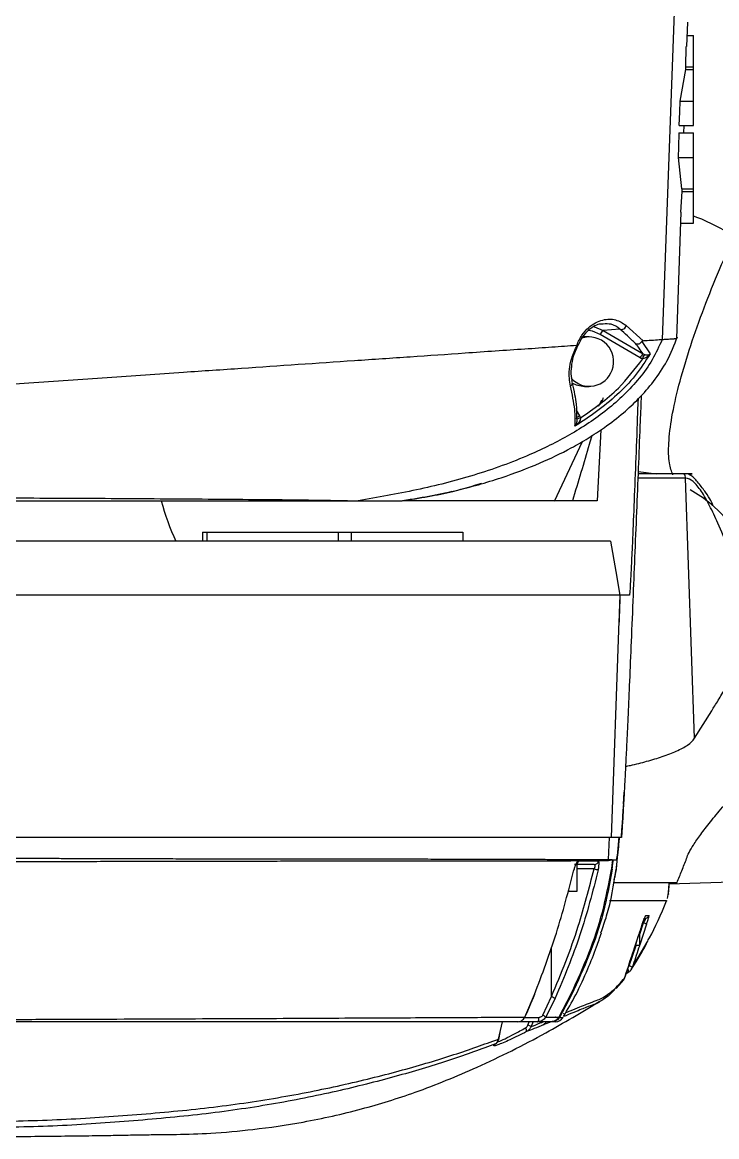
# Model space of a CAD drawing. Header units: millimetres. Extents: x -13464 to 9471, y -517 to 17126.
# Drawn here: x 6795.3 to 6872.7, y 12385.2 to 12509.3 of the extents above; entities that cross this region are included whole.
import ezdxf

# ---------------------------------------------------------------- set-up
doc = ezdxf.new("R2010")
doc.units = ezdxf.units.MM

msp = doc.modelspace()

# ---------------------------------------------------------------- linework, layer by layer
at = {"color": 7, "linetype": 'Continuous', "lineweight": 25}
for p, q in [((6869.34, 12506.6), (6869.44, 12509.29)), ((6869.29, 12507.82), (6870.06, 12507.82)), ((6870.06, 12504.31), (6870.06, 12507.82)), ((6869.24, 12504.31), (6869.27, 12506.6)), ((6869.23, 12504.02), (6869.24, 12504.31)), ((6869.24, 12504.31), (6870.06, 12504.31)), ((6870.06, 12504.02), (6870.06, 12504.31)), ((6868.58, 12500.51), (6869.22, 12504.02)), ((6869.22, 12504.02), (6870.06, 12504.02)), ((6870.06, 12500.51), (6870.06, 12504.02)), ((6868.58, 12500.51), (6870.06, 12500.51)), ((6870.06, 12497.79), (6870.06, 12500.51)), ((6868.46, 12496.96), (6870.06, 12496.96)), ((6868.49, 12497.79), (6870.06, 12497.79)), ((6869, 12496.96), (6869.03, 12497.79)), ((6870.06, 12494.24), (6870.06, 12496.96)), ((6868.36, 12494.24), (6868.75, 12490.73)), ((6868.36, 12494.24), (6870.06, 12494.24)), ((6870.06, 12490.73), (6870.06, 12494.24)), ((6868.76, 12490.44), (6868.63, 12488.15)), ((6868.75, 12490.73), (6870.06, 12490.73)), ((6868.77, 12490.73), (6868.76, 12490.44)), ((6868.76, 12490.44), (6870.06, 12490.44)), ((6870.06, 12490.44), (6870.06, 12490.73)), ((6870.06, 12486.92), (6870.06, 12490.44)), ((6868.21, 12474.08), (6868.7, 12488.15)), ((6868.65, 12486.92), (6870.06, 12486.92)), ((6862.57, 12475.54), (6864.46, 12473.83)), ((6864.13, 12471.93), (6859.68, 12474.54)), ((6861.87, 12475.13), (6860.01, 12474.97)), ((6860.01, 12474.97), (6864.46, 12472.36)), ((6858.47, 12474.25), (6857.95, 12474.25)), ((6864.31, 12473.74), (6865.25, 12472.38)), ((6864.46, 12472.36), (6864.61, 12472.3)), ((6857.95, 12468.75), (6858.47, 12468.75)), ((6859.62, 12466.72), (6859.86, 12467.24)), ((6857.03, 12466.11), (6857.39, 12465.47)), ((6857.06, 12465.24), (6857.05, 12465.23)), ((6857.1, 12465.09), (6857.05, 12465.22)), ((6859.76, 12463.91), (6859.34, 12456)), ((6854.61, 12455.98), (6857.71, 12462.61)), ((6863.91, 12459.28), (6865.97, 12459)), ((6869.18, 12458.54), (6864, 12458.54)), ((6869.05, 12459), (6864.01, 12459)), ((6870.19, 12429.56), (6869.18, 12458.54)), ((6671.05, 12456), (6832.74, 12456)), ((6815.41, 12452.5), (6815.41, 12451.5)), ((6815.41, 12452.5), (6815.88, 12452.5)), ((6815.88, 12452.5), (6815.88, 12451.5)), ((6815.88, 12452.5), (6830.53, 12452.5)), ((6830.53, 12452.5), (6830.53, 12451.5)), ((6830.53, 12452.5), (6831.96, 12452.5)), ((6831.96, 12452.5), (6831.96, 12451.5)), ((6831.96, 12452.5), (6844.38, 12452.5)), ((6844.38, 12452.5), (6844.38, 12451.5)), ((6844.38, 12452.5), (6844.39, 12452.5)), ((6844.39, 12452.5), (6844.39, 12451.5)), ((6860.84, 12451.5), (6717.85, 12451.5)), ((6861.89, 12445.5), (6717.36, 12445.5)), ((6861.89, 12445.5), (6861.82, 12443.5)), ((6861.84, 12443.5), (6861.91, 12445.5)), ((6862.15, 12445.5), (6861.9, 12445.54)), ((6862.15, 12445.5), (6861.91, 12445.5)), ((6862.94, 12445.5), (6862.15, 12445.5)), ((6861.84, 12443.5), (6861.82, 12443.5)), ((6860.96, 12418.5), (6861.8, 12442.65)), ((6870.19, 12429.56), (6872.1, 12432.62)), ((6862.29, 12422.23), (6862.36, 12423.55)), ((6860.96, 12418.5), (6718.38, 12418.5)), ((6860.63, 12416.07), (6860.71, 12418.5)), ((6862.05, 12418.5), (6860.96, 12418.5)), ((6861.55, 12415.97), (6861.59, 12415.96)), ((6857.09, 12415.5), (6857.09, 12412.5)), ((6859.01, 12415.02), (6857.09, 12415.02)), ((6861.48, 12414.97), (6861.22, 12413.79)), ((6867.29, 12412.26), (6867.39, 12413.5)), ((6867.38, 12413.35), (6879.94, 12413.79)), ((6857.09, 12412.5), (6856.09, 12412.5)), ((6867.08, 12411.45), (6867.11, 12411.53)), ((6867.17, 12411.72), (6867.27, 12412.16)), ((6864.09, 12407.77), (6864.5, 12409.01)), ((6864.85, 12408.87), (6864.09, 12406.58)), ((6864.38, 12408.86), (6864.39, 12408.86)), ((6864.5, 12409.01), (6864.43, 12409.01)), ((6864.66, 12409.5), (6864.58, 12409.5)), ((6864.09, 12406.5), (6864.09, 12407.99)), ((6854.25, 12400.82), (6854.26, 12406.32)), ((6862.92, 12404.22), (6863.68, 12406.5)), ((6863.27, 12404.07), (6864.9, 12406.87)), ((6864.09, 12406.5), (6863.65, 12406.5)), ((6862.85, 12403.53), (6862.56, 12403.34)), ((6862.57, 12403.38), (6862.87, 12403.57)), ((6863.27, 12404.07), (6863.14, 12403.82)), ((6862.26, 12402.61), (6862.42, 12402.91)), ((6862.42, 12402.91), (6862.42, 12402.91)), ((6855.08, 12398.49), (6856.5, 12401.18)), ((6851.28, 12398.51), (6852.37, 12401.02)), ((6853.3, 12398.74), (6854.25, 12400.82)), ((6854.69, 12400.63), (6853.62, 12398.52)), ((6856.5, 12401), (6855.14, 12398.49)), ((6855.61, 12398.92), (6855.69, 12398.95)), ((6848.35, 12396.07), (6848.82, 12398)), ((6852.72, 12398), (6850.77, 12398)), ((6851.25, 12398.49), (6852.88, 12398.49)), ((6851.65, 12397.63), (6851.78, 12398)), ((6852.23, 12398.03), (6852, 12397.46)), ((6854.22, 12398), (6853.35, 12397.65)), ((6854.71, 12398), (6854.28, 12398)), ((6855.14, 12398.49), (6855.55, 12398.47)), ((6848.53, 12396.81), (6848.4, 12396.23))]:
    msp.add_line(p, q, dxfattribs=at)
at = {"color": 7, "linetype": 'Continuous', "lineweight": 25, "flags": 128}
for points in [[(6868.1, 12515.5), (6867.25, 12492.25), (6866.59, 12473.97)], [(6868.49, 12497.79), (6868.54, 12499.31), (6868.58, 12500.51)], [(6868.46, 12496.96), (6868.4, 12495.43), (6868.36, 12494.24)], [(6859.68, 12474.54), (6858.85, 12474.89), (6858.39, 12474.98)], [(6859.02, 12475.39), (6859.06, 12475.37), (6860.01, 12474.97)], [(6857.95, 12474.25), (6857.83, 12474.25), (6857.72, 12474.24)], [(6856.59, 12469.12), (6857.03, 12468.92), (6857.95, 12468.75)], [(6860.84, 12451.5), (6861.43, 12448.14), (6861.89, 12445.5)], [(6861.06, 12415.96), (6861.09, 12415.96), (6861.12, 12415.96)], [(6856.76, 12414.92), (6856.78, 12414.92), (6856.79, 12414.93)], [(6861.46, 12414.97), (6861.47, 12414.97), (6861.48, 12414.97)], [(6862.87, 12403.57), (6862.87, 12403.57), (6862.87, 12403.54), (6862.85, 12403.53)], [(6852.37, 12401.02), (6852.39, 12401.03), (6852.4, 12401.04), (6852.4, 12401.06)], [(6852.72, 12398), (6852.75, 12398.01), (6852.78, 12398.04), (6852.8, 12398.08), (6852.83, 12398.14), (6852.85, 12398.22), (6852.86, 12398.3), (6852.87, 12398.39), (6852.88, 12398.49)], [(6848.35, 12396.07), (6848.38, 12396.08), (6848.4, 12396.1), (6848.41, 12396.12), (6848.42, 12396.14), (6848.43, 12396.16), (6848.43, 12396.18), (6848.42, 12396.21), (6848.4, 12396.23)]]:
    msp.add_lwpolyline(points, dxfattribs=at)
at = {"color": 7, "linetype": 'Continuous', "lineweight": 25}
for centre, radius, start, end in [((6862.06, 12475.61), 0.52, 248.8253, 352.3609), ((6860.78, 12474.04), 1.21, 129.4885, 155.6346), ((6858.46, 12471.52), 2.73, 339.5437, 108.2856), ((6865.23, 12471.43), 1.21, 129.4885, 155.6346), ((6865.53, 12471.65), 1.13, 144.8112, 171.4145), ((6858.48, 12471.45), 2.69, 221.6905, 340.7548), ((6856.15, 12469.16), 0.441, 300.9615, 32.0267), ((6857.05, 12465.23), 0.00787, 219.5643, 275.1081), ((6858.27, 12463.81), 1.87, 117.7242, 130.0793), ((6857.83, 12463.69), 1.58, 102.3645, 117.5193), ((6868.18, 12458.5), 1, 1.9915, 29.9345), ((6840.1, 12464.09), 30.38, 195.4399, 204.478), ((6859.63, 12416.1), 1, 350.721, 357.996), ((6859.63, 12416.1), 1, 350.7235, 357.9953), ((6860.62, 12416), 0.5, 326.1061, 355.3499), ((6856.79, 12415.99), 0.494, 292.4528, 349.2429), ((6860.28, 12420.54), 5.67, 257.0043, 261.8579), ((6859.02, 12416), 0.494, 270.3418, 349.8687), ((6861.46, 12419.13), 4.17, 262.8436, 264.0354), ((6864.66, 12410), 0.5, 270.0141, 341.8887), ((6864.12, 12407.63), 1.43, 59.4598, 74.5395), ((6861.99, 12403.39), 0.904, 11.4714, 33.1103), ((6862.54, 12402.83), 1.44, 59.5724, 74.5134), ((6857.37, 12407.41), 7.29, 244.6787, 248.428), ((6856.42, 12400.96), 0.0825, 24.0674, 63.5551), ((6851.27, 12398.58), 0.0644, 285.129, 355.955), ((6852.55, 12397.36), 1.58, 47.604, 61.7233), ((6850.8, 12396.94), 0.694, 356.4782, 34.1728), ((6850.03, 12393.88), 4.09, 61.2227, 66.6504), ((6852.91, 12398.39), 0.865, 300.4039, 333.2681), ((6854.71, 12399), 1, 270.0002, 327.9021), ((6847.86, 12395.95), 0.436, 294.8636, 324.5738)]:
    msp.add_arc(centre, radius, start, end, dxfattribs=at)
for points, knots in [([(6870.06, 12417.68), (6870.31, 12418.06), (6870.83, 12418.82), (6871.94, 12420.24), (6873.26, 12421.85), (6875.3, 12424.26), (6878.23, 12427.7), (6882.09, 12432.4), (6886.08, 12437.56), (6890.03, 12443.08), (6893.82, 12448.92), (6897.79, 12455.69), (6901.73, 12463.45), (6905.36, 12472.21), (6908.32, 12481.23), (6910.58, 12490.49), (6912.18, 12499.93), (6912.63, 12506.3), (6912.86, 12509.48)], [0, 0, 0, 0, 0.030675, 0.061603, 0.092632, 0.123637, 0.185799, 0.247678, 0.310101, 0.372379, 0.434563, 0.497177, 0.581003, 0.664379, 0.747722, 0.831593, 0.915801, 1, 1, 1, 1]), ([(6870.06, 12487.72), (6870.18, 12487.68), (6871.78, 12487.13), (6873.26, 12486.27), (6874.62, 12485.47)], [0, 0, 0, 0, 0.074268, 1, 1, 1, 1]), ([(6867.79, 12458.89), (6867.64, 12459.29), (6867.3, 12460.17), (6867.27, 12462.36), (6867.61, 12465.26), (6868.39, 12468.77), (6869.54, 12472.7), (6871, 12476.89), (6872.69, 12481.17), (6873.98, 12484.06), (6874.62, 12485.47)], [0, 0, 0, 0, 0.111281, 0.240311, 0.371937, 0.504409, 0.633582, 0.760164, 0.882696, 1, 1, 1, 1]), ([(6857.08, 12473.33), (6857.26, 12473.72), (6857.62, 12474.51), (6858.64, 12475.6), (6860, 12476.27), (6861.45, 12476.27), (6862.2, 12475.78), (6862.57, 12475.54)], [0, 0, 0, 0, 0.124592, 0.24999, 0.50011, 0.750751, 1, 1, 1, 1]), ([(6860.02, 12475.68), (6859.93, 12475.69), (6859.45, 12475.72), (6858.61, 12475.25), (6857.71, 12474.34), (6857.37, 12473.63), (6857.21, 12473.3)], [0, 0, 0, 0, 0.107521, 0.552336, 0.787437, 1, 1, 1, 1]), ([(6861.87, 12475.13), (6861.57, 12475.35), (6861.05, 12475.75), (6860.33, 12475.7), (6860.02, 12475.68)], [0, 0, 0, 0, 0.567847, 1, 1, 1, 1]), ([(6837.65, 12456), (6839.63, 12456.35), (6843.46, 12457.02), (6848.49, 12458.45), (6852.75, 12460.05), (6855.92, 12461.56), (6858.33, 12462.95), (6860.32, 12464.26), (6862.21, 12465.71), (6864.05, 12467.41), (6865.7, 12469.32), (6867.25, 12471.6), (6867.93, 12473.36), (6868.29, 12474.28)], [0, 0, 0, 0, 0.159058, 0.308267, 0.439129, 0.546222, 0.603384, 0.659054, 0.727536, 0.78665, 0.851805, 0.922756, 1, 1, 1, 1]), ([(6863.63, 12473.52), (6863.34, 12473.8), (6862.82, 12474.3), (6862.16, 12474.88), (6861.87, 12475.13)], [0, 0, 0, 0, 0.55994, 1, 1, 1, 1]), ([(6866.59, 12473.97), (6866.24, 12473.21), (6865.55, 12471.68), (6863.58, 12468.95), (6860.53, 12466.03), (6856.35, 12463.27), (6851.38, 12460.82), (6845.67, 12458.77), (6839.25, 12457.14), (6834.91, 12456.38), (6832.74, 12456)], [0, 0, 0, 0, 0.062565, 0.12494, 0.250447, 0.376767, 0.500644, 0.66716, 0.833675, 1, 1, 1, 1]), ([(6844.64, 12472.48), (6846.9, 12472.63), (6850.29, 12472.86), (6854.38, 12473.14), (6856.17, 12473.27), (6857.07, 12473.33)], [0, 0, 0, 0, 0.500253, 0.749373, 1, 1, 1, 1]), ([(6856.38, 12468.78), (6856.29, 12469.35), (6856.15, 12470.21), (6856.43, 12471.64), (6856.75, 12472.57), (6857.01, 12473.08), (6857.14, 12473.33)], [0, 0, 0, 0, 0.495324, 0.746824, 0.873583, 1, 1, 1, 1]), ([(6857.21, 12473.3), (6857.07, 12473), (6856.74, 12472.34), (6856.62, 12471.8), (6856.55, 12471.5)], [0, 0, 0, 0, 0.449505, 1, 1, 1, 1]), ([(6857.14, 12473.33), (6857.13, 12473.33), (6857.11, 12473.33), (6857.09, 12473.33), (6857.07, 12473.33)], [0, 0, 0, 0, 0.499983, 1, 1, 1, 1]), ([(6857.14, 12473.33), (6857.16, 12473.32), (6857.22, 12473.29), (6857.22, 12473.3), (6857.21, 12473.3)], [0, 0, 0, 0, 0.426447, 1, 1, 1, 1]), ([(6863.63, 12473.52), (6863.69, 12473.5), (6863.78, 12473.47), (6863.91, 12473.47), (6864.04, 12473.5), (6864.16, 12473.56), (6864.25, 12473.65), (6864.29, 12473.71), (6864.31, 12473.74)], [0, 0, 0, 0, 0.2323696, 0.3629107, 0.5002557, 0.7366574, 0.8666548, 1, 1, 1, 1]), ([(6864.46, 12472.36), (6864.33, 12472.57), (6864.1, 12472.93), (6863.78, 12473.34), (6863.63, 12473.52)], [0, 0, 0, 0, 0.559985, 1, 1, 1, 1]), ([(6864.46, 12473.83), (6864.44, 12473.83), (6864.41, 12473.83), (6864.36, 12473.81), (6864.33, 12473.78), (6864.31, 12473.76), (6864.31, 12473.75), (6864.31, 12473.74)], [0, 0, 0, 0, 0.500171, 0.814223, 0.917704, 0.960342, 1, 1, 1, 1]), ([(6864.46, 12473.83), (6864.53, 12473.84), (6864.69, 12473.85), (6864.83, 12473.86), (6864.9, 12473.86)], [0, 0, 0, 0, 0.497468, 1, 1, 1, 1]), ([(6864.9, 12473.86), (6865.24, 12473.88), (6865.9, 12473.93), (6866.36, 12473.96), (6866.59, 12473.97)], [0, 0, 0, 0, 0.500076, 1, 1, 1, 1]), ([(6866.59, 12473.97), (6866.68, 12473.98), (6866.88, 12473.99), (6867.17, 12474.01), (6867.43, 12474.02), (6867.67, 12474.04), (6867.84, 12474.05), (6867.99, 12474.07), (6868.12, 12474.08), (6868.21, 12474.08), (6868.22, 12474.08), (6868.22, 12474.08)], [0, 0, 0, 0, 0.073043, 0.172425, 0.297589, 0.383818, 0.505426, 0.594806, 0.727774, 0.892247, 1, 1, 1, 1]), ([(6819.76, 12470.77), (6823.96, 12471.06), (6830.26, 12471.49), (6838.54, 12472.05), (6842.61, 12472.33), (6844.64, 12472.48)], [0, 0, 0, 0, 0.500607, 0.7518186, 1, 1, 1, 1]), ([(6865.25, 12472.38), (6864.72, 12471.55), (6863.66, 12469.89), (6861.59, 12467.78), (6859.33, 12465.9), (6857.69, 12464.84), (6856.88, 12464.32)], [0, 0, 0, 0, 0.2487491, 0.5013136, 0.7518418, 1, 1, 1, 1]), ([(6857.49, 12465.23), (6858.97, 12466.27), (6861.61, 12468.11), (6863.56, 12470.68), (6864.42, 12471.81)], [0, 0, 0, 0, 0.560009, 1, 1, 1, 1]), ([(6864.42, 12471.81), (6864.36, 12471.83), (6864.26, 12471.86), (6864.17, 12471.91), (6864.13, 12471.93)], [0, 0, 0, 0, 0.559703, 1, 1, 1, 1]), ([(6865.25, 12472.38), (6865.14, 12472.24), (6864.97, 12472.05), (6864.67, 12471.86), (6864.5, 12471.83), (6864.42, 12471.81)], [0, 0, 0, 0, 0.53033, 0.779711, 1, 1, 1, 1]), ([(6864.61, 12472.3), (6864.65, 12472.29), (6864.72, 12472.27), (6864.85, 12472.26), (6865.06, 12472.27), (6865.17, 12472.33), (6865.25, 12472.38)], [0, 0, 0, 0, 0.10439, 0.218706, 0.466926, 1, 1, 1, 1]), ([(6813.29, 12470.33), (6814.37, 12470.41), (6816.55, 12470.55), (6818.69, 12470.7), (6819.76, 12470.77)], [0, 0, 0, 0, 0.499328, 1, 1, 1, 1]), ([(6856.55, 12471.5), (6856.5, 12471.13), (6856.37, 12470.31), (6856.47, 12469.72), (6856.52, 12469.39)], [0, 0, 0, 0, 0.444418, 1, 1, 1, 1]), ([(6796.09, 12469.16), (6799.01, 12469.35), (6804.84, 12469.75), (6810.47, 12470.14), (6813.29, 12470.33)], [0, 0, 0, 0, 0.500102, 1, 1, 1, 1]), ([(6779.11, 12467.99), (6781.99, 12468.19), (6787.69, 12468.57), (6793.31, 12468.96), (6796.09, 12469.16)], [0, 0, 0, 0, 0.503707, 1, 1, 1, 1]), ([(6856.88, 12464.32), (6856.9, 12464.89), (6856.96, 12466.03), (6856.57, 12467.86), (6856.38, 12468.78)], [0, 0, 0, 0, 0.498548, 1, 1, 1, 1]), ([(6856.58, 12469.08), (6856.76, 12468.25), (6857.09, 12466.7), (6857.06, 12465.69), (6857.05, 12465.22)], [0, 0, 0, 0, 0.528236, 1, 1, 1, 1]), ([(6859.5, 12466.54), (6859.67, 12466.76), (6859.93, 12467.1), (6860.02, 12467.42), (6860.05, 12467.52)], [0, 0, 0, 0, 0.663134, 1, 1, 1, 1]), ([(6863.9, 12467.33), (6863.86, 12466.42), (6863.77, 12463.72), (6863.6, 12459.42), (6863.41, 12454.71), (6863.26, 12451.03), (6863.13, 12448.39), (6863.04, 12446.7), (6862.98, 12445.69), (6862.95, 12445.56), (6862.94, 12445.5)], [0, 0, 0, 0, 0.071565, 0.214461, 0.365634, 0.522081, 0.646089, 0.768479, 0.887059, 1, 1, 1, 1]), ([(6864.26, 12467.74), (6864.22, 12466.8), (6864.12, 12464.49), (6863.95, 12460.27), (6863.75, 12455.37), (6863.55, 12450.37), (6863.42, 12447.11), (6863.35, 12445.5)], [0, 0, 0, 0, 0.147305, 0.360923, 0.571834, 0.789099, 1, 1, 1, 1]), ([(6857.49, 12465.23), (6857.49, 12465.19), (6857.49, 12465.11), (6857.43, 12464.94), (6857.25, 12464.64), (6857.03, 12464.45), (6856.88, 12464.32)], [0, 0, 0, 0, 0.102319, 0.215669, 0.46396, 1, 1, 1, 1]), ([(6856.88, 12464.32), (6856.95, 12464.42), (6857.07, 12464.57), (6857.11, 12464.8), (6857.12, 12464.87)], [0, 0, 0, 0, 0.684127, 1, 1, 1, 1]), ([(6857.12, 12464.87), (6857.12, 12464.91), (6857.13, 12464.98), (6857.11, 12465.06), (6857.1, 12465.09)], [0, 0, 0, 0, 0.525705, 1, 1, 1, 1]), ([(6857.39, 12465.47), (6857.42, 12465.43), (6857.46, 12465.35), (6857.48, 12465.27), (6857.49, 12465.23)], [0, 0, 0, 0, 0.559795, 1, 1, 1, 1]), ([(6858.76, 12463.26), (6858.67, 12462.93), (6857.97, 12460.55), (6857.23, 12458.11), (6856.6, 12456)], [0, 0, 0, 0, 0.137281, 1, 1, 1, 1]), ([(6869.52, 12459), (6869.58, 12459), (6869.84, 12459), (6869.99, 12459), (6869.82, 12459), (6869.31, 12459), (6869.05, 12459)], [0, 0, 0, 0, 0.076542, 0.384357, 0.692176, 1, 1, 1, 1]), ([(6877.48, 12444.45), (6877.1, 12444.88), (6876.33, 12445.74), (6875.16, 12448.1), (6873.98, 12450.78), (6872.88, 12453.35), (6871.87, 12455.51), (6870.95, 12457.13), (6870.05, 12458.29), (6869.47, 12458.46), (6869.18, 12458.54)], [0, 0, 0, 0, 0.139374, 0.279545, 0.420282, 0.561116, 0.671506, 0.781457, 0.890912, 1, 1, 1, 1]), ([(6872.24, 12455.51), (6872.24, 12455.52), (6872.24, 12455.56), (6872.15, 12455.75), (6871.94, 12456.14), (6871.47, 12456.9), (6870.69, 12457.94), (6870, 12458.71), (6869.6, 12458.94), (6869.52, 12458.99)], [0, 0, 0, 0, 0.079892, 0.175265, 0.28027, 0.524967, 0.747412, 0.947027, 1, 1, 1, 1]), ([(6837.65, 12456), (6839.59, 12456.32), (6842.81, 12456.83), (6845.46, 12457.65), (6846.51, 12457.98)], [0, 0, 0, 0, 0.6037533, 1, 1, 1, 1]), ([(6843.18, 12457.03), (6842.48, 12456.87), (6840.76, 12456.48), (6838.83, 12456.18), (6837.68, 12456)], [0, 0, 0, 0, 0.408004, 1, 1, 1, 1]), ([(6877.48, 12444.45), (6877.42, 12445.16), (6877.3, 12446.6), (6876.74, 12448.69), (6875.92, 12450.68), (6874.46, 12453.17), (6872.41, 12455.57), (6870.49, 12456.74), (6869.69, 12457.22)], [0, 0, 0, 0, 0.12403, 0.249729, 0.380438, 0.515594, 0.798933, 1, 1, 1, 1]), ([(6791.84, 12456.34), (6793.67, 12456.33), (6797.53, 12456.32), (6803.13, 12456.29), (6808.7, 12456.26), (6814.07, 12456.22), (6819.3, 12456.18), (6823.86, 12456.14), (6827.54, 12456.1), (6830.45, 12456.05), (6831.96, 12456.02), (6832.74, 12456)], [0, 0, 0, 0, 0.118104, 0.248364, 0.373075, 0.498415, 0.623653, 0.74875, 0.837932, 0.916819, 1, 1, 1, 1]), ([(6832.74, 12456), (6833.58, 12456), (6835.23, 12456), (6836.61, 12456), (6837.4, 12456), (6837.57, 12456), (6837.65, 12456)], [0, 0, 0, 0, 0.288567, 0.566743, 0.783153, 1, 1, 1, 1]), ([(6854.57, 12456), (6854.53, 12456), (6854.44, 12456), (6853.09, 12456), (6850.71, 12456), (6847.29, 12456), (6843.01, 12456), (6839.46, 12456), (6837.68, 12456)], [0, 0, 0, 0, 0.148156, 0.317765, 0.488268, 0.65833, 0.828424, 1, 1, 1, 1]), ([(6856.6, 12456), (6856.35, 12456), (6855.84, 12456), (6855.17, 12456), (6854.81, 12456), (6854.66, 12456), (6854.65, 12456), (6854.65, 12456)], [0, 0, 0, 0, 0.284992, 0.569402, 0.853805, 0.997357, 1, 1, 1, 1]), ([(6859.34, 12456), (6859.3, 12456), (6859.2, 12456), (6858.47, 12456), (6857.55, 12456), (6856.91, 12456), (6856.6, 12456)], [0, 0, 0, 0, 0.271442, 0.562157, 0.788601, 1, 1, 1, 1]), ([(6863.35, 12445.5), (6863.28, 12443.76), (6863.14, 12440.39), (6862.95, 12435.96), (6862.79, 12432.24), (6862.65, 12429.25), (6862.53, 12426.8), (6862.43, 12424.85), (6862.35, 12423.27), (6862.28, 12422.04), (6862.22, 12421), (6862.16, 12420.09), (6862.12, 12419.44), (6862.09, 12419.01), (6862.07, 12418.75), (6862.05, 12418.58), (6862.05, 12418.5)], [0, 0, 0, 0, 0.117408, 0.226985, 0.32927, 0.425187, 0.508406, 0.594146, 0.667498, 0.733671, 0.795618, 0.859616, 0.925735, 0.950511, 0.975265, 1, 1, 1, 1]), ([(6861.82, 12443.5), (6861.82, 12443.41), (6861.81, 12443.24), (6861.81, 12442.99), (6861.8, 12442.79), (6861.8, 12442.69), (6861.8, 12442.65)], [0, 0, 0, 0, 0.262056, 0.516073, 0.762052, 1, 1, 1, 1]), ([(6861.8, 12442.5), (6861.8, 12442.52), (6861.8, 12442.56), (6861.81, 12442.83), (6861.83, 12443.16), (6861.84, 12443.39), (6861.84, 12443.5)], [0, 0, 0, 0, 0.270182, 0.562339, 0.789687, 1, 1, 1, 1]), ([(6861.8, 12442.65), (6861.8, 12442.6), (6861.8, 12442.52), (6861.8, 12442.51), (6861.8, 12442.5)], [0, 0, 0, 0, 0.560005, 1, 1, 1, 1]), ([(6872.1, 12432.62), (6872.21, 12432.81), (6872.46, 12433.2), (6872.84, 12433.81), (6873.25, 12434.48), (6873.71, 12435.21), (6874.19, 12435.99), (6874.73, 12436.86), (6875.21, 12437.64), (6875.61, 12438.27), (6875.87, 12438.68), (6876.07, 12439), (6876.28, 12439.31), (6876.78, 12440.01), (6877.22, 12440.74), (6877.58, 12441.32)], [0, 0, 0, 0, 0.063614, 0.13347, 0.209569, 0.29191, 0.380493, 0.475318, 0.586615, 0.645182, 0.69241, 0.728297, 0.757118, 0.806395, 1, 1, 1, 1]), ([(6862.51, 12426.43), (6862.69, 12426.47), (6863.54, 12426.65), (6864.97, 12427.02), (6866.72, 12427.55), (6868.28, 12428.15), (6869.56, 12428.83), (6869.98, 12429.31), (6870.19, 12429.56)], [0, 0, 0, 0, 0.040576, 0.192013, 0.363692, 0.555595, 0.767705, 1, 1, 1, 1]), ([(6862.04, 12418.5), (6862.08, 12418.99), (6862.16, 12419.97), (6862.24, 12421.38), (6862.28, 12422.08)], [0, 0, 0, 0, 0.5058329, 1, 1, 1, 1]), ([(6861.8, 12418.5), (6861.79, 12418.36), (6861.76, 12418.01), (6861.72, 12417.48), (6861.68, 12417.07), (6861.65, 12416.8), (6861.63, 12416.65), (6861.61, 12416.52), (6861.59, 12416.4), (6861.55, 12416.18), (6861.5, 12415.99), (6861.45, 12416.01), (6861.42, 12416), (6861.4, 12416), (6861.39, 12416), (6861.37, 12416), (6861.36, 12416), (6861.33, 12415.99), (6861.29, 12415.99), (6861.26, 12415.99), (6861.24, 12415.99), (6861.23, 12415.99), (6861.21, 12415.99), (6861.2, 12415.99), (6861.18, 12415.99), (6861.15, 12415.99), (6861.1, 12415.99), (6861.04, 12415.99), (6860.98, 12415.99), (6860.92, 12415.98), (6860.85, 12415.98), (6860.78, 12415.97), (6860.7, 12415.97), (6860.64, 12415.95), (6860.61, 12415.94)], [0, 0, 0, 0, 0.01703, 0.042663, 0.076892, 0.090839, 0.103185, 0.115521, 0.127849, 0.140168, 0.197174, 0.252335, 0.274417, 0.288839, 0.298134, 0.311303, 0.328347, 0.349266, 0.382812, 0.423109, 0.434779, 0.446912, 0.459507, 0.472566, 0.486088, 0.500074, 0.56153, 0.619832, 0.674979, 0.72697, 0.780929, 0.854059, 0.926884, 1, 1, 1, 1]), ([(6860.63, 12416.07), (6860.66, 12416.07), (6860.72, 12416.08), (6860.84, 12416.06), (6861.01, 12416.05), (6861.18, 12416.03), (6861.33, 12416.02), (6861.43, 12416.03), (6861.52, 12416), (6861.64, 12416.64), (6861.75, 12417.88), (6861.8, 12418.5)], [0, 0, 0, 0, 0.087798, 0.175596, 0.313564, 0.559936, 0.647926, 0.735915, 0.823893, 0.911912, 1, 1, 1, 1]), ([(6861.57, 12415.96), (6861.61, 12416.32), (6861.69, 12417.07), (6861.76, 12418.01), (6861.8, 12418.5)], [0, 0, 0, 0, 0.481745, 1, 1, 1, 1]), ([(6869.31, 12416.18), (6869.38, 12416.39), (6869.53, 12416.81), (6869.88, 12417.39), (6870.06, 12417.68)], [0, 0, 0, 0, 0.502555, 1, 1, 1, 1]), ([(6789.35, 12416.22), (6790.33, 12416.22), (6792.2, 12416.22), (6794.87, 12416.21), (6797.26, 12416.2), (6799.37, 12416.2), (6801.22, 12416.19), (6803.17, 12416.19), (6805.67, 12416.18), (6808.65, 12416.17), (6811.67, 12416.16), (6814.24, 12416.16), (6816.65, 12416.15), (6819.09, 12416.15), (6821.75, 12416.15), (6824.55, 12416.15), (6827.28, 12416.15), (6829.41, 12416.16), (6830.95, 12416.16), (6832.05, 12416.16), (6833.2, 12416.15), (6834.4, 12416.15), (6835.63, 12416.15), (6836.91, 12416.14), (6838.21, 12416.13), (6839.52, 12416.13), (6841.03, 12416.12), (6842.84, 12416.12), (6844.77, 12416.12), (6846.53, 12416.12), (6847.86, 12416.12), (6848.93, 12416.11), (6849.99, 12416.11), (6851.17, 12416.1), (6852.33, 12416.09), (6853.35, 12416.09), (6854.22, 12416.08), (6855.05, 12416.08), (6855.83, 12416.08), (6856.56, 12416.08), (6857.17, 12416.08), (6857.67, 12416.08), (6858.19, 12416.08), (6858.86, 12416.07), (6859.43, 12416.07), (6859.84, 12416.06), (6860.07, 12416.06), (6860.25, 12416.06), (6860.39, 12416.06), (6860.49, 12416.06), (6860.56, 12416.06), (6860.61, 12416.06), (6860.62, 12416.06), (6860.63, 12416.07)], [0, 0, 0, 0, 0.026393, 0.050373, 0.071939, 0.091091, 0.10783, 0.122155, 0.14452, 0.176678, 0.204998, 0.229479, 0.250122, 0.274614, 0.301112, 0.329616, 0.360127, 0.386803, 0.39839, 0.410691, 0.423704, 0.43743, 0.451868, 0.46702, 0.482884, 0.49946, 0.516176, 0.540799, 0.571228, 0.59694, 0.61817, 0.632809, 0.648602, 0.670819, 0.694642, 0.713208, 0.731496, 0.749506, 0.768553, 0.787601, 0.806648, 0.819981, 0.833345, 0.857424, 0.892216, 0.910119, 0.924792, 0.938854, 0.952305, 0.965145, 0.977374, 0.988993, 1, 1, 1, 1]), ([(6860.63, 12416.07), (6860.63, 12416.07), (6860.63, 12416.07), (6860.63, 12416.07), (6860.63, 12416.07)], [0, 0, 0, 0, 0.56, 1, 1, 1, 1]), ([(6861.06, 12415.96), (6861.05, 12415.94), (6861.05, 12415.9), (6861.02, 12415.64), (6860.98, 12415.32), (6860.95, 12415.09), (6860.94, 12414.97)], [0, 0, 0, 0, 0.280128, 0.559328, 0.779575, 1, 1, 1, 1]), ([(6861.03, 12414.98), (6861.04, 12415.12), (6861.08, 12415.41), (6861.11, 12415.74), (6861.12, 12415.93), (6861.12, 12415.95), (6861.12, 12415.96)], [0, 0, 0, 0, 0.280066, 0.559323, 0.779622, 1, 1, 1, 1]), ([(6861.55, 12415.97), (6861.55, 12415.95), (6861.54, 12415.92), (6861.52, 12415.65), (6861.5, 12415.33), (6861.47, 12415.1), (6861.46, 12414.98)], [0, 0, 0, 0, 0.280123, 0.559334, 0.779589, 1, 1, 1, 1]), ([(6861.48, 12414.97), (6861.5, 12415.12), (6861.53, 12415.41), (6861.57, 12415.73), (6861.59, 12415.92), (6861.59, 12415.95), (6861.59, 12415.96)], [0, 0, 0, 0, 0.280079, 0.559328, 0.779619, 1, 1, 1, 1]), ([(6868.24, 12413.5), (6868.42, 12413.94), (6868.78, 12414.81), (6869.13, 12415.73), (6869.31, 12416.18)], [0, 0, 0, 0, 0.4989928, 1, 1, 1, 1]), ([(6857.28, 12415.91), (6857.15, 12415.91), (6856.9, 12415.91), (6856.48, 12415.9), (6856.03, 12415.9), (6855.55, 12415.9), (6855, 12415.9), (6854.36, 12415.89), (6853.57, 12415.89), (6852.58, 12415.89), (6851.41, 12415.9), (6850.21, 12415.9), (6849.23, 12415.9), (6848.42, 12415.9), (6847.66, 12415.9), (6846.79, 12415.9), (6845.83, 12415.89), (6844.76, 12415.89), (6843.6, 12415.89), (6842.45, 12415.88), (6841.38, 12415.88), (6840.43, 12415.88), (6838.6, 12415.88), (6836.01, 12415.88), (6833.38, 12415.88), (6831.9, 12415.88), (6831.37, 12415.88), (6830.87, 12415.88), (6830.4, 12415.88), (6829.96, 12415.88), (6829.56, 12415.88), (6829.18, 12415.88), (6827.85, 12415.87), (6825.7, 12415.87), (6822.84, 12415.86), (6820.61, 12415.85), (6818.98, 12415.84), (6817.89, 12415.84), (6817.2, 12415.84), (6816.82, 12415.84), (6816.67, 12415.84), (6815.72, 12415.83), (6813.68, 12415.83), (6811.22, 12415.83), (6809.18, 12415.83), (6807.83, 12415.83), (6806.38, 12415.83), (6804.84, 12415.83), (6802.42, 12415.82), (6799.36, 12415.82), (6795.92, 12415.82), (6793.36, 12415.81), (6791.57, 12415.81), (6790.45, 12415.8), (6789.78, 12415.8), (6789.47, 12415.8), (6789.38, 12415.79), (6789.35, 12415.79), (6789.35, 12415.79)], [0, 0, 0, 0, 0.013628, 0.02769, 0.042185, 0.057117, 0.072487, 0.090245, 0.110967, 0.134667, 0.164306, 0.192895, 0.21328, 0.225428, 0.241916, 0.257821, 0.275415, 0.294699, 0.315799, 0.335625, 0.353168, 0.368423, 0.381391, 0.439517, 0.485983, 0.49374, 0.501047, 0.507904, 0.514312, 0.52027, 0.52578, 0.53084, 0.535453, 0.578983, 0.615348, 0.644611, 0.661926, 0.675282, 0.684684, 0.68694, 0.688758, 0.690136, 0.721218, 0.761752, 0.776452, 0.792092, 0.808677, 0.82621, 0.844697, 0.891251, 0.929623, 0.959747, 0.976884, 0.989317, 0.997026, 0.999105, 0.999701, 1, 1, 1, 1]), ([(6852.37, 12401.02), (6853.22, 12403.29), (6854.94, 12407.83), (6856.15, 12412.56), (6856.76, 12414.92)], [0, 0, 0, 0, 0.4998, 1, 1, 1, 1]), ([(6854.25, 12400.82), (6854.8, 12402.11), (6855.9, 12404.68), (6857.56, 12409.4), (6858.46, 12412.89), (6859.01, 12415.02)], [0, 0, 0, 0, 0.2800047, 0.5598884, 1, 1, 1, 1]), ([(6859.48, 12414.93), (6858.85, 12412.49), (6857.6, 12407.61), (6855.66, 12402.95), (6854.69, 12400.63)], [0, 0, 0, 0, 0.500324, 1, 1, 1, 1]), ([(6861.03, 12414.98), (6860.73, 12413.36), (6860.15, 12410.12), (6858.54, 12405.45), (6857.18, 12402.48), (6856.5, 12401)], [0, 0, 0, 0, 0.334105, 0.667149, 1, 1, 1, 1]), ([(6856.5, 12401.18), (6857.16, 12402.65), (6858.48, 12405.59), (6860.05, 12410.19), (6860.64, 12413.38), (6860.94, 12414.97)], [0, 0, 0, 0, 0.332892, 0.66592, 1, 1, 1, 1]), ([(6857.28, 12415.9), (6857.23, 12415.88), (6857.13, 12415.84), (6856.98, 12415.58), (6856.85, 12415.26), (6856.79, 12415.03), (6856.76, 12414.92)], [0, 0, 0, 0, 0.2801023, 0.5592523, 0.7795292, 1, 1, 1, 1]), ([(6856.79, 12414.93), (6856.81, 12414.99), (6856.84, 12415.12), (6856.89, 12415.28), (6856.94, 12415.41), (6856.97, 12415.49), (6856.99, 12415.53), (6856.98, 12415.53), (6856.98, 12415.53)], [0, 0, 0, 0, 0.21774, 0.419176, 0.603728, 0.772296, 0.927743, 1, 1, 1, 1]), ([(6859.03, 12415.5), (6858.69, 12415.5), (6858.09, 12415.5), (6857.2, 12415.5), (6856.81, 12415.5)], [0, 0, 0, 0, 0.559968, 1, 1, 1, 1]), ([(6859.51, 12415.92), (6859.34, 12415.92), (6859.05, 12415.91), (6858.51, 12415.91), (6857.96, 12415.91), (6857.51, 12415.91), (6857.28, 12415.91)], [0, 0, 0, 0, 0.2921, 0.511078, 0.74705, 1, 1, 1, 1]), ([(6857.28, 12415.9), (6857.77, 12415.9), (6858.66, 12415.91), (6859.25, 12415.91), (6859.51, 12415.91)], [0, 0, 0, 0, 0.559969, 1, 1, 1, 1]), ([(6859.03, 12415.5), (6859.04, 12415.5), (6859.06, 12415.5), (6859.08, 12415.47), (6859.1, 12415.42), (6859.1, 12415.36), (6859.09, 12415.29), (6859.08, 12415.21), (6859.05, 12415.12), (6859.02, 12415.05), (6859.01, 12415.02)], [0, 0, 0, 0, 0.13445, 0.26176, 0.383002, 0.499414, 0.616854, 0.738575, 0.865904, 1, 1, 1, 1]), ([(6859.48, 12414.93), (6859.51, 12415.08), (6859.56, 12415.36), (6859.58, 12415.69), (6859.56, 12415.88), (6859.53, 12415.9), (6859.51, 12415.91)], [0, 0, 0, 0, 0.28021, 0.559372, 0.779598, 1, 1, 1, 1]), ([(6860.61, 12415.94), (6860.61, 12415.94), (6860.61, 12415.94), (6860.6, 12415.94), (6860.57, 12415.93), (6860.51, 12415.93), (6860.44, 12415.92), (6860.34, 12415.92), (6860.23, 12415.92), (6860.08, 12415.92), (6859.86, 12415.92), (6859.65, 12415.92), (6859.51, 12415.92)], [0, 0, 0, 0, 0.0040754, 0.0406606, 0.1746346, 0.2768784, 0.3738113, 0.4749349, 0.5819235, 0.6717641, 0.7981258, 1, 1, 1, 1]), ([(6859.77, 12407.92), (6859.99, 12408.54), (6860.82, 12410.82), (6861.19, 12413.23), (6861.46, 12414.98)], [0, 0, 0, 0, 0.272988, 1, 1, 1, 1]), ([(6860.61, 12415.94), (6860.61, 12415.94), (6860.61, 12415.94), (6860.61, 12415.94), (6860.61, 12415.94)], [0, 0, 0, 0, 0.56, 1, 1, 1, 1]), ([(6861.34, 12414.1), (6861.36, 12414.19), (6861.39, 12414.42), (6861.42, 12414.63), (6861.43, 12414.76)], [0, 0, 0, 0, 0.362998, 1, 1, 1, 1]), ([(6861.16, 12413.5), (6861.63, 12413.5), (6862.97, 12413.5), (6864.4, 12413.5), (6864.85, 12413.5), (6865.81, 12413.5), (6866.53, 12413.5), (6867.19, 12413.5), (6867.76, 12413.5), (6868.08, 12413.5), (6868.24, 12413.5)], [0, 0, 0, 0, 0.040182, 0.114322, 0.261807, 0.409831, 0.557134, 0.698751, 0.846372, 1, 1, 1, 1]), ([(6867.27, 12412.16), (6867.29, 12412.41), (6867.33, 12412.86), (6867.37, 12413.31), (6867.38, 12413.5)], [0, 0, 0, 0, 0.56, 1, 1, 1, 1]), ([(6867.29, 12412.26), (6867.29, 12412.25), (6867.29, 12412.22), (6867.28, 12412.18), (6867.27, 12412.16)], [0, 0, 0, 0, 0.314594, 1, 1, 1, 1]), ([(6867.08, 12411.45), (6866.97, 12411.45), (6866.74, 12411.45), (6866.3, 12411.45), (6865.78, 12411.45), (6865.29, 12411.45), (6864.89, 12411.45), (6864.58, 12411.45), (6864.28, 12411.47), (6864, 12411.48), (6863.73, 12411.44), (6863.51, 12411.46), (6863.3, 12411.46), (6862.9, 12411.46), (6862.36, 12411.46), (6861.68, 12411.46), (6861.15, 12411.46), (6860.77, 12411.46), (6860.71, 12411.46)], [0, 0, 0, 0, 0.128821, 0.260345, 0.389951, 0.521908, 0.579054, 0.638859, 0.69598, 0.752989, 0.78834, 0.825706, 0.860871, 0.897702, 0.932834, 0.962032, 0.994232, 1, 1, 1, 1]), ([(6864.9, 12406.87), (6865, 12407.03), (6865.73, 12408.27), (6866.45, 12409.97), (6867.08, 12411.45)], [0, 0, 0, 0, 0.128807, 1, 1, 1, 1]), ([(6867.07, 12411.4), (6867.08, 12411.42), (6867.09, 12411.46), (6867.11, 12411.5), (6867.12, 12411.52)], [0, 0, 0, 0, 0.536556, 1, 1, 1, 1]), ([(6864.75, 12409.84), (6864.74, 12409.83), (6864.72, 12409.79), (6864.61, 12409.52), (6864.5, 12409.19), (6864.42, 12408.97), (6864.38, 12408.86)], [0, 0, 0, 0, 0.280093, 0.559122, 0.77941, 1, 1, 1, 1]), ([(6864.75, 12409.84), (6864.83, 12409.85), (6864.96, 12409.85), (6865.08, 12409.85), (6865.13, 12409.85)], [0, 0, 0, 0, 0.56, 1, 1, 1, 1]), ([(6864.85, 12408.87), (6864.9, 12409.01), (6864.99, 12409.29), (6865.09, 12409.62), (6865.14, 12409.82), (6865.13, 12409.84), (6865.13, 12409.85)], [0, 0, 0, 0, 0.2801879, 0.559183, 0.7793436, 1, 1, 1, 1]), ([(6862.42, 12402.91), (6862.43, 12402.94), (6862.64, 12403.57), (6863.18, 12405.23), (6863.79, 12407.07), (6864.24, 12408.42), (6864.35, 12408.75), (6864.39, 12408.86)], [0, 0, 0, 0, 0.016847, 0.3188036, 0.8337666, 0.9431315, 1, 1, 1, 1]), ([(6862.42, 12402.91), (6862.78, 12404.02), (6863.44, 12406), (6864.1, 12407.99), (6864.38, 12408.86)], [0, 0, 0, 0, 0.56, 1, 1, 1, 1]), ([(6864.38, 12408.87), (6864.41, 12408.94), (6864.45, 12409.07), (6864.51, 12409.26), (6864.56, 12409.41), (6864.58, 12409.5), (6864.58, 12409.54), (6864.57, 12409.54), (6864.57, 12409.54)], [0, 0, 0, 0, 0.229836, 0.445102, 0.643559, 0.825029, 0.991707, 1, 1, 1, 1]), ([(6864.66, 12409.5), (6864.67, 12409.5), (6864.69, 12409.5), (6864.7, 12409.47), (6864.7, 12409.42), (6864.69, 12409.36), (6864.66, 12409.28), (6864.62, 12409.2), (6864.56, 12409.1), (6864.52, 12409.04), (6864.5, 12409.01)], [0, 0, 0, 0, 0.134626, 0.256742, 0.37879, 0.496584, 0.614579, 0.738786, 0.862562, 1, 1, 1, 1]), ([(6855.6, 12398.57), (6856.07, 12399.37), (6857.08, 12401.09), (6858.26, 12403.72), (6859.2, 12406.04), (6859.65, 12407.38), (6859.83, 12407.9)], [0, 0, 0, 0, 0.270852, 0.580693, 0.839119, 1, 1, 1, 1]), ([(6863.14, 12403.82), (6863.24, 12403.96), (6863.47, 12404.3), (6863.83, 12404.88), (6864.26, 12405.61), (6864.6, 12406.22), (6864.8, 12406.59), (6864.83, 12406.66)], [0, 0, 0, 0, 0.171311, 0.391681, 0.646718, 0.933792, 1, 1, 1, 1]), ([(6864.07, 12406.5), (6864.04, 12406.4), (6863.77, 12405.59), (6863.5, 12404.78), (6863.27, 12404.07)], [0, 0, 0, 0, 0.13244, 1, 1, 1, 1]), ([(6862.78, 12404.01), (6862.81, 12404.03), (6862.87, 12404.09), (6862.9, 12404.17), (6862.92, 12404.22)], [0, 0, 0, 0, 0.39627, 1, 1, 1, 1]), ([(6863.14, 12403.82), (6863.14, 12403.81), (6863.08, 12403.69), (6862.96, 12403.61), (6862.85, 12403.53)], [0, 0, 0, 0, 0.042046, 1, 1, 1, 1]), ([(6855.85, 12399.02), (6856.02, 12399.08), (6857.07, 12399.51), (6858.3, 12400.02), (6859.3, 12400.38), (6859.85, 12400.6), (6860.51, 12401), (6861.14, 12401.51), (6861.78, 12402.14), (6862.2, 12402.65), (6862.42, 12402.91)], [0, 0, 0, 0, 0.026397, 0.165473, 0.305734, 0.444632, 0.583463, 0.722275, 0.86112, 1, 1, 1, 1]), ([(6861.46, 12401.7), (6861.55, 12401.79), (6861.82, 12402.07), (6862.08, 12402.39), (6862.25, 12402.6)], [0, 0, 0, 0, 0.354997, 1, 1, 1, 1]), ([(6862.25, 12402.6), (6862.25, 12402.6), (6862.34, 12402.68), (6862.38, 12402.79), (6862.42, 12402.91)], [0, 0, 0, 0, 0.0307161, 1, 1, 1, 1]), ([(6851.33, 12398.57), (6851.5, 12398.94), (6851.86, 12399.75), (6852.21, 12400.59), (6852.4, 12401.06)], [0, 0, 0, 0, 0.4520577, 1, 1, 1, 1]), ([(6861.27, 12401.54), (6861.09, 12401.36), (6860.69, 12400.96), (6860.14, 12400.52), (6859.78, 12400.31), (6859.62, 12400.22)], [0, 0, 0, 0, 0.327769, 0.714525, 1, 1, 1, 1]), ([(6719.87, 12399.75), (6721.64, 12398.71), (6725.41, 12396.49), (6731.18, 12393.6), (6736.86, 12391.08), (6742.02, 12389.27), (6746.62, 12387.97), (6751.32, 12386.92), (6756.03, 12386.16), (6760.6, 12385.69), (6764.28, 12385.49), (6767.37, 12385.45), (6769.88, 12385.41), (6772.98, 12385.36), (6776.24, 12385.31), (6779.6, 12385.26), (6782.99, 12385.23), (6786.65, 12385.2), (6790.36, 12385.2), (6794.07, 12385.22), (6797.53, 12385.25), (6800.83, 12385.29), (6803.62, 12385.33), (6805.78, 12385.36), (6807.16, 12385.39), (6808.29, 12385.41), (6810.17, 12385.44), (6812.88, 12385.46), (6816.61, 12385.58), (6821.32, 12386), (6826.94, 12386.82), (6832.99, 12388.18), (6839.47, 12390.18), (6846.34, 12393.02), (6853.19, 12396.41), (6857.62, 12399.07), (6859.59, 12400.26)], [0, 0, 0, 0, 0.041115, 0.087531, 0.129663, 0.166152, 0.198449, 0.227384, 0.265435, 0.297636, 0.324198, 0.345086, 0.366158, 0.388616, 0.413961, 0.434858, 0.457101, 0.480931, 0.506556, 0.529461, 0.553513, 0.574874, 0.595025, 0.609936, 0.619218, 0.62814, 0.64167, 0.660142, 0.686983, 0.719764, 0.758607, 0.804151, 0.846568, 0.896527, 0.953775, 1, 1, 1, 1]), ([(6859.62, 12400.22), (6859.56, 12400.18), (6859.29, 12400.01), (6858.89, 12399.88), (6857.88, 12399.51), (6856.71, 12399.02), (6855.71, 12398.62), (6855.6, 12398.57)], [0, 0, 0, 0, 0.077403, 0.373001, 0.66861, 0.961622, 1, 1, 1, 1]), ([(6853.3, 12398.74), (6853.27, 12398.7), (6853.23, 12398.63), (6853.12, 12398.55), (6853, 12398.49), (6852.92, 12398.49), (6852.88, 12398.49)], [0, 0, 0, 0, 0.258797, 0.510169, 0.75626, 1, 1, 1, 1]), ([(6789.39, 12398.25), (6791.6, 12398.25), (6796.01, 12398.27), (6802.63, 12398.29), (6809.14, 12398.32), (6815.46, 12398.35), (6821.53, 12398.37), (6827.27, 12398.4), (6832.62, 12398.43), (6837.51, 12398.45), (6841.88, 12398.47), (6845.68, 12398.49), (6848.9, 12398.51), (6850.49, 12398.51), (6851.28, 12398.51)], [0, 0, 0, 0, 0.083451, 0.166766, 0.250364, 0.333276, 0.416351, 0.500025, 0.58305, 0.666182, 0.749947, 0.833056, 0.916188, 1, 1, 1, 1]), ([(6850.53, 12398), (6849.45, 12398), (6847.3, 12398), (6842.59, 12398), (6836.93, 12398), (6830.31, 12398), (6822.96, 12398), (6815.04, 12398), (6806.72, 12398), (6798.12, 12398), (6792.33, 12398), (6789.44, 12398)], [0, 0, 0, 0, 0.112471, 0.223913, 0.336212, 0.447764, 0.559813, 0.669652, 0.779305, 0.889723, 1, 1, 1, 1]), ([(6848.3, 12395.79), (6848.32, 12395.8), (6848.47, 12395.83), (6849.06, 12396.09), (6850.12, 12396.62), (6850.96, 12397.09), (6851.38, 12397.33)], [0, 0, 0, 0, 0.050018, 0.36646, 0.682852, 1, 1, 1, 1]), ([(6850.53, 12398), (6850.6, 12398.01), (6850.75, 12398.02), (6850.96, 12398.12), (6851.15, 12398.28), (6851.24, 12398.44), (6851.28, 12398.51)], [0, 0, 0, 0, 0.241836, 0.48864, 0.741384, 1, 1, 1, 1]), ([(6851.38, 12397.33), (6851.44, 12397.37), (6851.55, 12397.45), (6851.62, 12397.57), (6851.65, 12397.63)], [0, 0, 0, 0, 0.5009765, 1, 1, 1, 1]), ([(6853.35, 12397.65), (6853.02, 12397.51), (6852.43, 12397.27), (6851.78, 12397.01), (6851.5, 12396.9)], [0, 0, 0, 0, 0.56092, 1, 1, 1, 1]), ([(6852, 12397.46), (6851.97, 12397.4), (6851.92, 12397.28), (6851.76, 12397.07), (6851.6, 12396.97), (6851.5, 12396.9)], [0, 0, 0, 0, 0.263921, 0.517486, 1, 1, 1, 1]), ([(6852, 12397.46), (6852.34, 12397.6), (6852.81, 12397.79), (6853.24, 12397.96), (6853.35, 12398)], [0, 0, 0, 0, 0.732157, 1, 1, 1, 1]), ([(6853.62, 12398.52), (6853.56, 12398.44), (6853.46, 12398.29), (6853.23, 12398.12), (6852.98, 12398.02), (6852.8, 12398.01), (6852.72, 12398)], [0, 0, 0, 0, 0.258676, 0.51138, 0.758144, 1, 1, 1, 1]), ([(6854.22, 12398), (6854.12, 12398), (6854, 12398), (6853.87, 12398), (6853.82, 12398), (6853.78, 12398), (6853.73, 12398), (6853.06, 12398), (6852.72, 12398)], [0, 0, 0, 0, 0.559888, 0.64787, 0.735853, 0.823836, 0.911756, 1, 1, 1, 1]), ([(6853.62, 12398.52), (6854.03, 12398.52), (6854.85, 12398.52), (6854.63, 12398.51), (6854.77, 12398.51), (6854.82, 12398.51), (6854.89, 12398.5), (6854.95, 12398.5), (6855.01, 12398.5), (6855.06, 12398.49), (6855.08, 12398.49)], [0, 0, 0, 0, 0.126714, 0.25173, 0.376441, 0.501153, 0.625865, 0.750577, 0.875288, 1, 1, 1, 1]), ([(6855.08, 12398.49), (6855.02, 12398.42), (6854.92, 12398.27), (6854.7, 12398.11), (6854.46, 12398.02), (6854.3, 12398.01), (6854.22, 12398)], [0, 0, 0, 0, 0.263525, 0.517273, 0.761993, 1, 1, 1, 1]), ([(6855.14, 12398.49), (6855.09, 12398.41), (6854.98, 12398.26), (6854.76, 12398.11), (6854.52, 12398.02), (6854.36, 12398.01), (6854.28, 12398)], [0, 0, 0, 0, 0.263251, 0.517611, 0.762449, 1, 1, 1, 1]), ([(6855.55, 12398.47), (6855.56, 12398.47), (6855.56, 12398.47), (6855.57, 12398.49), (6855.57, 12398.49)], [0, 0, 0, 0, 0.817156, 1, 1, 1, 1]), ([(6851.5, 12396.9), (6850.85, 12396.58), (6849.56, 12395.93), (6848.24, 12395.39), (6847.7, 12395.25), (6847.93, 12395.45), (6848.04, 12395.55)], [0, 0, 0, 0, 0.280193, 0.558926, 0.77905, 1, 1, 1, 1]), ([(6848.13, 12395.61), (6848.2, 12395.67), (6848.3, 12395.77), (6848.38, 12395.97), (6848.41, 12396.09), (6848.43, 12396.15)], [0, 0, 0, 0, 0.460902, 0.721795, 1, 1, 1, 1]), ([(6848.04, 12395.55), (6846.43, 12394.96), (6843.2, 12393.77), (6837.35, 12391.99), (6830.82, 12390.31), (6823.65, 12388.85), (6815.92, 12387.7), (6807.76, 12386.95), (6799.3, 12386.34), (6793.52, 12386.24), (6790.63, 12386.18)], [0, 0, 0, 0, 0.125116, 0.250285, 0.374667, 0.50004, 0.624973, 0.749118, 0.874476, 1, 1, 1, 1]), ([(6791.69, 12386.88), (6794.56, 12386.95), (6800.28, 12387.08), (6808.65, 12387.69), (6816.71, 12388.44), (6824.32, 12389.58), (6831.38, 12391), (6837.81, 12392.62), (6843.57, 12394.34), (6846.76, 12395.49), (6848.35, 12396.07)], [0, 0, 0, 0, 0.125651, 0.251082, 0.375338, 0.5003, 0.625545, 0.74985, 0.874976, 1, 1, 1, 1]), ([(6848.04, 12395.55), (6848.08, 12395.58), (6848.14, 12395.62), (6848.23, 12395.73), (6848.3, 12395.88), (6848.33, 12396), (6848.35, 12396.07)], [0, 0, 0, 0, 0.234712, 0.480205, 0.736022, 1, 1, 1, 1])]:
    msp.add_open_spline(points, degree=3, knots=knots, dxfattribs=at)

doc.saveas('drawing.dxf')
